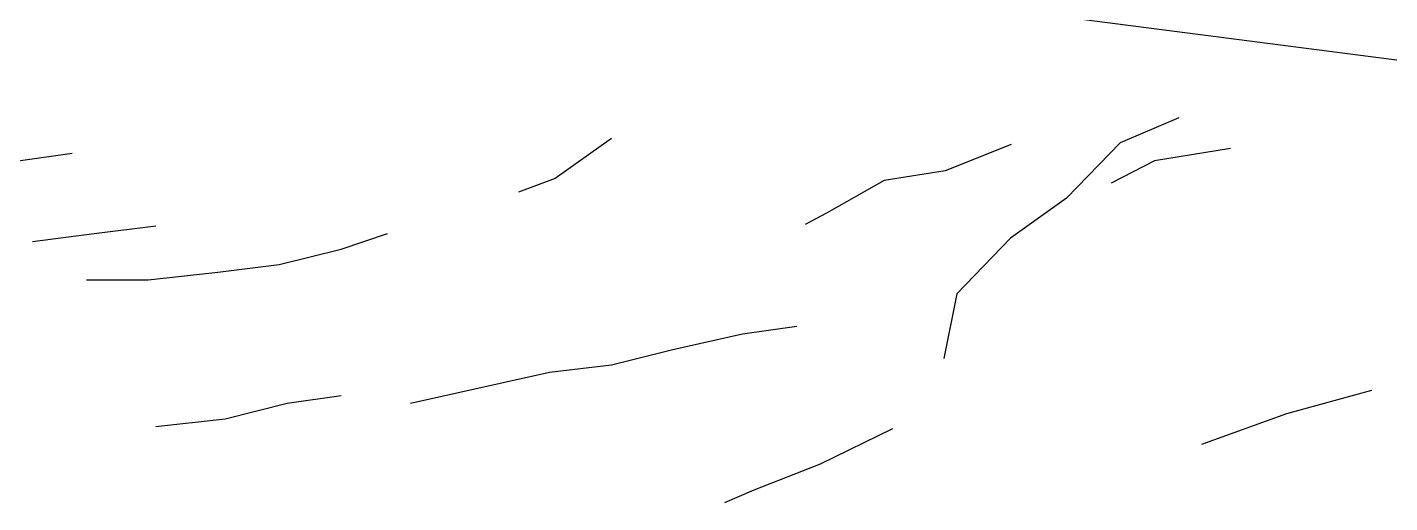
# Paper-space layout 'ESC' of a CAD drawing. Header units: feet, sheet in inches. Extents: x -1.2 to 33.8, y 0.1 to 22.9.
# Drawn here: x 28.663 to 30.417, y 5.567 to 6.179 of the extents above; entities that cross this region are included whole.
import ezdxf

# ---------------------------------------------------------------- set-up
doc = ezdxf.new("R2010")
doc.units = ezdxf.units.FT
doc.header["$MEASUREMENT"] = 0
doc.layers.add('TBLK', color=7, linetype='Continuous')

# ---------------------------------------------------------------- blocks, each defined once
blk = doc.blocks.new('ESC DET')
at = {"layer": 'TBLK'}
for p, q in [((31.1955, 6.7601), (32.8505, 6.5457)), ((31.798, 6.5711), (31.7225, 6.539)), ((31.0679, 6.5445), (30.9956, 6.4927)), ((30.3043, 6.5156), (30.3741, 6.5255)), ((31.5822, 6.5365), (31.4971, 6.5029)), ((31.7225, 6.539), (31.6534, 6.4674)), ((31.8645, 6.5315), (31.7666, 6.5158)), ((31.7666, 6.5158), (31.7107, 6.4869)), ((30.9956, 6.4927), (30.9482, 6.4751)), ((31.4185, 6.4903), (31.3446, 6.4482)), ((31.4971, 6.5029), (31.4185, 6.4903)), ((31.6534, 6.4674), (31.5814, 6.4159)), ((31.3446, 6.4482), (31.3169, 6.4338)), ((30.3227, 6.4118), (30.4023, 6.4219)), ((30.4023, 6.4219), (30.4815, 6.4318)), ((30.72, 6.4019), (30.7797, 6.4219)), ((30.6404, 6.3822), (30.72, 6.4019)), ((31.5814, 6.4159), (31.5122, 6.3443)), ((30.5612, 6.3723), (30.6404, 6.3822)), ((30.4718, 6.3622), (30.5612, 6.3723)), ((30.3922, 6.3622), (30.4718, 6.3622)), ((31.5122, 6.3443), (31.4955, 6.2612)), ((31.2363, 6.2928), (31.3062, 6.3027)), ((31.147, 6.2728), (31.2363, 6.2928)), ((31.0677, 6.2531), (31.147, 6.2728)), ((30.8094, 6.2035), (30.9881, 6.2433)), ((30.9881, 6.2433), (31.0677, 6.2531)), ((30.6505, 6.2035), (30.72, 6.2134)), ((31.9367, 6.1904), (32.046, 6.2202)), ((30.5709, 6.1835), (30.6505, 6.2035)), ((31.8274, 6.1506), (31.9367, 6.1904)), ((30.4815, 6.1737), (30.5709, 6.1835)), ((31.4294, 6.1704), (31.3363, 6.1252)), ((31.3363, 6.1252), (31.2512, 6.0913)), ((31.2512, 6.0913), (31.2134, 6.0753))]:
    blk.add_line(p, q, dxfattribs=at)

psp = doc.layouts.new('ESC')

# ---------------------------------------------------------------- block references
psp.add_blockref('ESC DET', (-1.6527, -0.5087))

doc.saveas('drawing.dxf')
